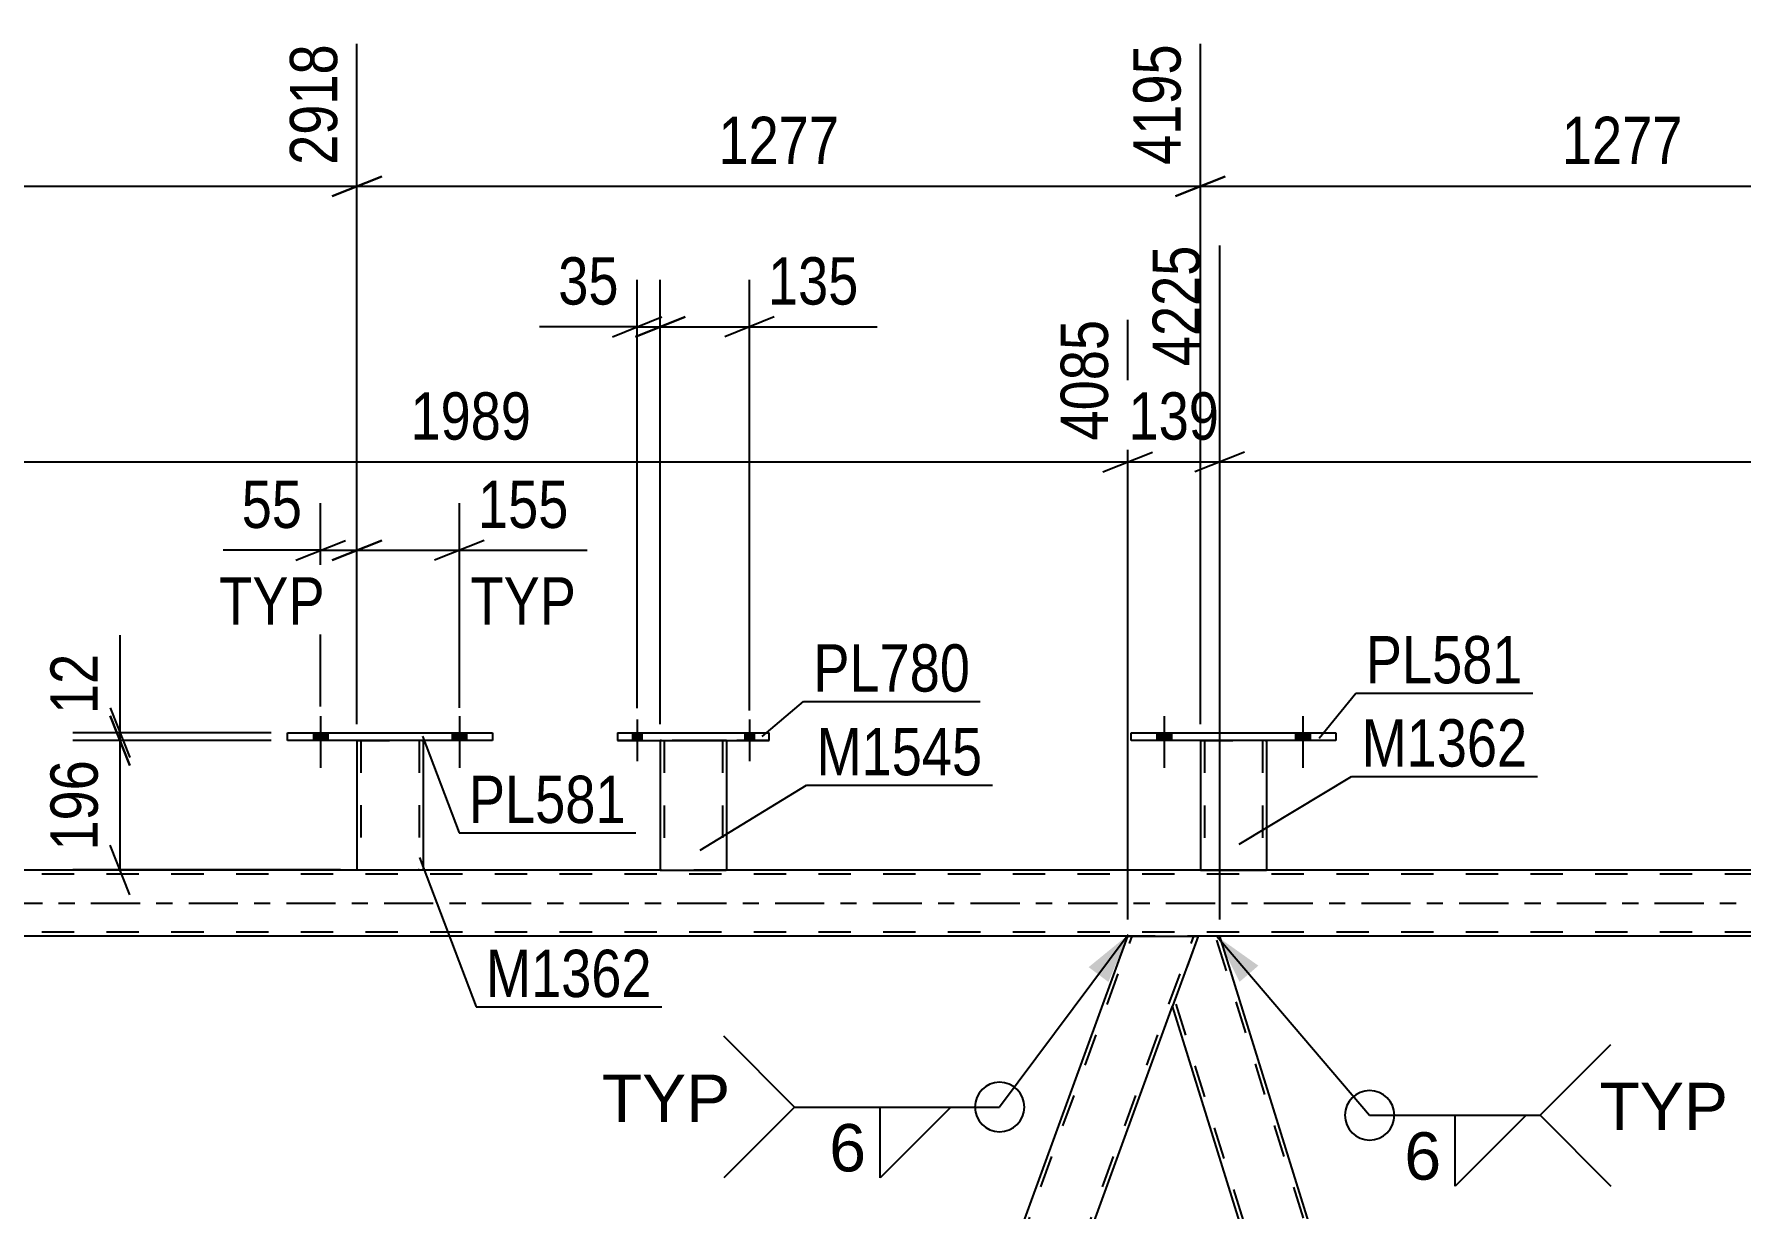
# Model space of a CAD drawing. Header units: millimetres. Extents: x 0 to 841, y 0 to 594.
# Drawn here: x 200.7 to 304.1, y 441.3 to 512.4 of the extents above; entities that cross this region are included whole.
import ezdxf

# ---------------------------------------------------------------- set-up
doc = ezdxf.new("R2010")
doc.units = ezdxf.units.MM
doc.linetypes.add('DXK_LINE_DOT2', pattern=[3.9198, 1.9599, -1.9599])
doc.linetypes.add('DXK_LINE_DOT3', pattern=[5.9187, 2.979, -0.9799, 0.9799, -0.9799])
doc.styles.add('Arial', font='ARIAL.TTF', dxfattribs={"height": 0.2})
doc.styles.add('Arial Narrow', font='ARIALN.TTF', dxfattribs={"height": 0.2})

# ---------------------------------------------------------------- blocks, each defined once
blk = doc.blocks.new('Bolt-318894934-3444 - 3252')
at = {"linetype": 'Continuous'}
for points in [[(217.65, 469.63), (218.53, 469.63), (218.53, 470.11), (217.65, 470.11)], [(226.05, 469.63), (226.93, 469.63), (226.93, 470.11), (226.05, 470.11)]]:
    blk.add_hatch(color=1, dxfattribs=at).paths.add_polyline_path(points)
at = {"color": 1, "linetype": 'Continuous'}
for p, q in [((218.09, 471.11), (218.09, 467.99)), ((226.49, 471.11), (226.49, 467.99)), ((217.65, 470.11), (217.65, 469.63)), ((218.53, 470.11), (218.53, 469.63)), ((226.05, 470.11), (226.05, 469.63)), ((226.93, 470.11), (226.93, 469.63))]:
    blk.add_line(p, q, dxfattribs=at)
blk = doc.blocks.new('Part-318894934-3732 - 3252')
at = {"color": 2, "linetype": 'Continuous'}
for p, q in [((238.66, 469.63), (238.66, 461.79)), ((242.66, 469.63), (242.66, 461.79)), ((238.66, 461.78), (242.65, 461.78))]:
    blk.add_line(p, q, dxfattribs=at)
at = {"color": 7, "linetype": 'DXK_LINE_DOT2'}
for p, q in [((242.66, 469.63), (238.66, 469.63)), ((238.66, 469.63), (238.66, 469.63)), ((238.66, 469.63), (242.66, 469.63)), ((238.66, 469.63), (238.66, 469.63)), ((238.9, 469.63), (238.9, 469.63)), ((238.9, 469.63), (238.9, 461.78)), ((242.42, 469.63), (242.42, 469.63)), ((242.42, 469.63), (242.42, 461.78)), ((242.66, 469.63), (242.66, 469.63)), ((242.66, 469.63), (242.66, 469.63)), ((238.66, 461.79), (238.66, 461.78)), ((242.66, 461.78), (238.66, 461.78)), ((238.66, 461.78), (238.66, 461.78)), ((238.66, 461.78), (238.66, 461.78)), ((242.4, 461.78), (242.36, 461.78)), ((242.66, 461.78), (242.65, 461.78)), ((242.66, 461.78), (242.66, 461.79)), ((242.66, 461.79), (242.66, 461.78)), ((242.66, 461.78), (242.66, 461.78))]:
    blk.add_line(p, q, dxfattribs=at)
blk = doc.blocks.new('Part-318894934-3304 - 3252')
at = {"color": 7, "linetype": 'DXK_LINE_DOT2'}
for p, q in [((220.29, 469.64), (224.29, 469.64)), ((220.29, 469.63), (220.29, 469.64)), ((220.29, 469.64), (220.29, 469.63)), ((220.53, 469.64), (220.53, 461.8)), ((224.05, 469.64), (224.05, 461.8)), ((224.29, 469.64), (224.29, 469.63)), ((224.29, 469.63), (224.29, 469.64)), ((224.03, 461.8), (224, 461.8)), ((224, 461.8), (224.03, 461.8)), ((224.05, 461.8), (224.03, 461.8)), ((224.03, 461.8), (224.05, 461.8))]:
    blk.add_line(p, q, dxfattribs=at)
at = {"color": 2, "linetype": 'Continuous'}
for p, q in [((220.29, 469.63), (220.29, 461.8)), ((224.29, 469.63), (224.29, 461.8)), ((220.29, 461.8), (224.29, 461.8))]:
    blk.add_line(p, q, dxfattribs=at)
blk = doc.blocks.new('Part-318894934-3366 - 3252')
at = {"color": 2, "linetype": 'Continuous'}
for p, q in [((186.09, 457.79), (184.55, 453.54)), ((187.41, 457.79), (186.09, 457.79)), ((223.69, 341.39), (187.41, 457.79)), ((219.5, 341.39), (184.55, 453.54))]:
    blk.add_line(p, q, dxfattribs=at)
at = {"color": 7, "linetype": 'DXK_LINE_DOT2'}
for p, q in [((223.98, 339.67), (187.16, 457.79)), ((221.5, 335.79), (184.68, 453.91)), ((221.25, 335.79), (219.5, 341.39)), ((224.11, 340.04), (223.69, 341.39)), ((222.57, 335.79), (224.11, 340.04)), ((221.25, 335.79), (222.57, 335.79))]:
    blk.add_line(p, q, dxfattribs=at)
blk = doc.blocks.new('Bolt-318894934-3432 - 3252')
at = {"linetype": 'Continuous'}
for points in [[(268.73, 469.63), (269.61, 469.63), (269.61, 470.11), (268.73, 470.11)], [(277.13, 469.63), (278.01, 469.63), (278.01, 470.11), (277.13, 470.11)]]:
    blk.add_hatch(color=1, dxfattribs=at).paths.add_polyline_path(points)
at = {"color": 1, "linetype": 'Continuous'}
for p, q in [((269.17, 471.11), (269.17, 467.99)), ((277.57, 471.11), (277.57, 467.99)), ((268.73, 470.11), (268.73, 469.63)), ((269.61, 470.11), (269.61, 469.63)), ((277.13, 470.11), (277.13, 469.63)), ((278.01, 470.11), (278.01, 469.63))]:
    blk.add_line(p, q, dxfattribs=at)
blk = doc.blocks.new('Part-318894934-3351 - 3252')
at = {"color": 2, "linetype": 'Continuous'}
for p, q in [((216.09, 470.11), (228.49, 470.11)), ((216.09, 469.63), (216.09, 470.11)), ((228.49, 469.63), (216.09, 469.63)), ((228.49, 470.11), (228.49, 469.63))]:
    blk.add_line(p, q, dxfattribs=at)
blk = doc.blocks.new('Bolt-318894934-3431 - 3252')
at = {"linetype": 'Continuous'}
for points in [[(268.73, 469.63), (269.61, 469.63), (269.61, 470.11), (268.73, 470.11)], [(277.13, 469.63), (278.01, 469.63), (278.01, 470.11), (277.13, 470.11)]]:
    blk.add_hatch(color=1, dxfattribs=at).paths.add_polyline_path(points)
at = {"color": 1, "linetype": 'Continuous'}
for p, q in [((269.17, 471.11), (269.17, 467.99)), ((277.57, 471.11), (277.57, 467.99)), ((268.73, 470.11), (268.73, 469.63)), ((269.61, 470.11), (269.61, 469.63)), ((277.13, 470.11), (277.13, 469.63)), ((278.01, 470.11), (278.01, 469.63))]:
    blk.add_line(p, q, dxfattribs=at)
blk = doc.blocks.new('Part-318894934-3414 - 3252')
at = {"color": 2, "linetype": 'Continuous'}
for p, q in [((271.37, 469.63), (271.37, 461.79)), ((275.37, 469.63), (275.37, 461.79)), ((271.37, 461.79), (275.37, 461.79))]:
    blk.add_line(p, q, dxfattribs=at)
at = {"color": 7, "linetype": 'DXK_LINE_DOT2'}
for p, q in [((271.37, 469.63), (275.37, 469.63)), ((271.37, 469.63), (271.37, 469.63)), ((271.37, 469.63), (271.37, 469.63)), ((271.61, 469.63), (271.61, 461.79)), ((275.13, 469.63), (275.13, 461.79)), ((275.37, 469.63), (275.37, 469.63)), ((275.37, 469.63), (275.37, 469.63)), ((275.12, 461.79), (275.08, 461.79)), ((275.08, 461.79), (275.12, 461.79)), ((275.13, 461.79), (275.12, 461.79)), ((275.12, 461.79), (275.13, 461.79))]:
    blk.add_line(p, q, dxfattribs=at)
blk = doc.blocks.new('Bolt-318894934-3445 - 3252')
at = {"linetype": 'Continuous'}
for points in [[(217.65, 469.63), (218.53, 469.63), (218.53, 470.11), (217.65, 470.11)], [(226.05, 469.63), (226.93, 469.63), (226.93, 470.11), (226.05, 470.11)]]:
    blk.add_hatch(color=1, dxfattribs=at).paths.add_polyline_path(points)
at = {"color": 1, "linetype": 'Continuous'}
for p, q in [((218.09, 471.11), (218.09, 467.99)), ((226.49, 471.11), (226.49, 467.99)), ((217.65, 470.11), (217.65, 469.63)), ((218.53, 470.11), (218.53, 469.63)), ((226.05, 470.11), (226.05, 469.63)), ((226.93, 470.11), (226.93, 469.63))]:
    blk.add_line(p, q, dxfattribs=at)
blk = doc.blocks.new('Part-318894934-3501 - 3252')
at = {"color": 2, "linetype": 'Continuous'}
for p, q in [((267.17, 470.11), (279.57, 470.11)), ((267.17, 469.63), (267.17, 470.11)), ((279.57, 469.63), (267.17, 469.63)), ((279.57, 470.11), (279.57, 469.63))]:
    blk.add_line(p, q, dxfattribs=at)
blk = doc.blocks.new('Part-318894934-3557 - 3252')
at = {"color": 2, "linetype": 'Continuous'}
for p, q in [((271.23, 457.79), (269.68, 453.54)), ((272.54, 457.79), (271.23, 457.79)), ((309.25, 340.04), (272.54, 457.79)), ((306.38, 335.79), (269.68, 453.54)), ((307.7, 335.79), (309.25, 340.04)), ((307.7, 335.79), (306.38, 335.79))]:
    blk.add_line(p, q, dxfattribs=at)
at = {"color": 7, "linetype": 'DXK_LINE_DOT2'}
for p, q in [((309.11, 339.67), (272.29, 457.79)), ((306.63, 335.79), (269.82, 453.91))]:
    blk.add_line(p, q, dxfattribs=at)
blk = doc.blocks.new('Part-318894934-3676 - 3252')
at = {"color": 2, "linetype": 'Continuous'}
for p, q in [((238.66, 461.79), (103.56, 461.79)), ((424.61, 461.79), (242.66, 461.79)), ((266.97, 457.79), (187.41, 457.79)), ((352.1, 457.79), (272.54, 457.79))]:
    blk.add_line(p, q, dxfattribs=at)
at = {"color": 7, "linetype": 'DXK_LINE_DOT2'}
for p, q in [((704.9, 461.55), (103.56, 461.55)), ((242.66, 461.79), (238.66, 461.79)), ((704.9, 458.03), (103.56, 458.03)), ((272.54, 457.79), (266.97, 457.79))]:
    blk.add_line(p, q, dxfattribs=at)
at = {"color": 7, "linetype": 'DXK_LINE_DOT3'}
blk.add_line((103.56, 459.79), (704.9, 459.79), dxfattribs=at)
blk = doc.blocks.new('Part-318894934-3704 - 3252')
at = {"color": 7, "linetype": 'DXK_LINE_DOT2'}
for p, q in [((222.82, 335.79), (267.23, 457.79)), ((226.57, 335.79), (270.97, 457.79)), ((271.23, 457.79), (269.68, 453.54)), ((222.57, 335.79), (224.61, 341.39)), ((226.82, 335.79), (228.86, 341.39)), ((226.82, 335.79), (222.57, 335.79))]:
    blk.add_line(p, q, dxfattribs=at)
at = {"color": 2, "linetype": 'Continuous'}
for p, q in [((224.61, 341.39), (266.97, 457.79)), ((266.97, 457.79), (271.23, 457.79)), ((228.86, 341.39), (269.68, 453.54))]:
    blk.add_line(p, q, dxfattribs=at)
blk = doc.blocks.new('Part-318894934-3727 - 3252')
at = {"color": 2, "linetype": 'Continuous'}
for p, q in [((236.06, 470.11), (236.06, 469.63)), ((236.06, 470.11), (245.26, 470.11)), ((236.06, 469.63), (245.26, 469.63)), ((245.26, 469.63), (245.26, 470.11))]:
    blk.add_line(p, q, dxfattribs=at)
at = {"color": 7, "linetype": 'DXK_LINE_DOT2'}
for p, q in [((236.06, 470.11), (245.26, 470.11)), ((245.26, 469.63), (236.06, 469.63))]:
    blk.add_line(p, q, dxfattribs=at)
blk = doc.blocks.new('Bolt-318894934-3738 - 3252')
at = {"linetype": 'Continuous'}
for points in [[(236.98, 469.63), (237.54, 469.63), (237.54, 470.11), (236.98, 470.11)], [(236.98, 469.63), (237.54, 469.63), (237.54, 470.11), (236.98, 470.11)], [(243.78, 469.63), (244.34, 469.63), (244.34, 470.11), (243.78, 470.11)], [(243.78, 469.63), (244.34, 469.63), (244.34, 470.11), (243.78, 470.11)]]:
    blk.add_hatch(color=1, dxfattribs=at).paths.add_polyline_path(points)
at = {"color": 1, "linetype": 'Continuous'}
for p, q in [((237.26, 470.91), (237.26, 468.39)), ((237.26, 470.91), (237.26, 468.39)), ((244.06, 470.91), (244.06, 468.39)), ((244.06, 470.91), (244.06, 468.39)), ((236.98, 470.11), (236.98, 469.63)), ((236.98, 470.11), (236.98, 469.63)), ((237.54, 470.11), (237.54, 469.63)), ((237.54, 470.11), (237.54, 469.63)), ((243.78, 470.11), (243.78, 469.63)), ((243.78, 470.11), (243.78, 469.63)), ((244.34, 470.11), (244.34, 469.63)), ((244.34, 470.11), (244.34, 469.63))]:
    blk.add_line(p, q, dxfattribs=at)
blk = doc.blocks.new('StraightDimension-318894934-15887 - 3252')
at = {"color": 7, "linetype": 'Continuous'}
for p, q in [((238.66, 470.63), (238.66, 497.54)), ((244.06, 471.46), (244.06, 497.54)), ((237.16, 494.09), (240.16, 495.29)), ((245.56, 495.29), (242.56, 494.09)), ((238.66, 494.69), (244.06, 494.69)), ((244.06, 494.69), (251.79, 494.69)), ((244.06, 494.69), (251.79, 494.69))]:
    blk.add_line(p, q, dxfattribs=at)
at = {"color": 0}
blk.add_wipeout([(251.27, 495.44), (251.27, 499.64), (244.58, 499.64), (244.58, 495.44)], dxfattribs=at)
at = {"color": 3, "style": 'Arial Narrow'}
blk.add_text('135', height=2.863, dxfattribs=at).set_placement((245.18, 496.04))
blk = doc.blocks.new('StraightDimension-318894934-4482 - 3252')
at = {"color": 7, "linetype": 'Continuous'}
for p, q in [((187.41, 458.79), (187.41, 499.62)), ((266.97, 458.79), (266.97, 495.12)), ((188.91, 487.11), (185.91, 485.91)), ((265.47, 485.91), (268.47, 487.11)), ((187.41, 486.51), (266.97, 486.51))]:
    blk.add_line(p, q, dxfattribs=at)
at = {"color": 0}
blk.add_wipeout([(231.45, 487.26), (231.45, 491.46), (222.93, 491.46), (222.93, 487.26)], dxfattribs=at)
at = {"color": 3, "style": 'Arial Narrow'}
blk.add_text('1989', height=2.863, dxfattribs=at).set_placement((223.53, 487.86))
at = {"color": 0, "linetype": 'Continuous'}
blk.add_wipeout([(266.37, 495.72), (262.17, 495.72), (262.17, 487.21), (266.37, 487.21)], dxfattribs=at)
at = {"color": 3, "linetype": 'Continuous', "style": 'Arial Narrow'}
blk.add_text('4085', height=2.863, rotation=90.0002, dxfattribs=at).set_placement((265.77, 487.81))
blk = doc.blocks.new('StraightDimension-318894934-7638 - 3252')
at = {"color": 7, "linetype": 'Continuous'}
for p, q in [((271.37, 470.63), (271.37, 511.82)), ((322.45, 470.63), (322.45, 511.82)), ((272.87, 503.8), (269.87, 502.6)), ((320.95, 502.6), (323.95, 503.8)), ((271.37, 503.2), (322.45, 503.2))]:
    blk.add_line(p, q, dxfattribs=at)
at = {"color": 0}
blk.add_wipeout([(301.17, 503.95), (301.17, 508.15), (292.66, 508.15), (292.66, 503.95)], dxfattribs=at)
at = {"color": 3, "style": 'Arial Narrow'}
blk.add_text('1277', height=2.863, dxfattribs=at).set_placement((293.26, 504.55))
at = {"color": 0, "linetype": 'Continuous'}
blk.add_wipeout([(321.85, 512.42), (317.65, 512.42), (317.65, 503.9), (321.85, 503.9)], dxfattribs=at)
at = {"color": 3, "linetype": 'Continuous', "style": 'Arial Narrow'}
blk.add_text('5472', height=2.863, rotation=90.0002, dxfattribs=at).set_placement((321.25, 504.5))
blk = doc.blocks.new('StraightDimension-318894934-4501 - 3252')
at = {"color": 7, "linetype": 'Continuous'}
for p, q in [((272.54, 458.79), (272.54, 499.62)), ((266.97, 458.79), (266.97, 495.12)), ((265.47, 485.91), (268.47, 487.11)), ((274.04, 487.11), (271.04, 485.91)), ((266.97, 486.51), (272.54, 486.51))]:
    blk.add_line(p, q, dxfattribs=at)
at = {"color": 0}
blk.add_wipeout([(273.1, 487.26), (273.1, 491.46), (266.42, 491.46), (266.42, 487.26)], dxfattribs=at)
at = {"color": 3, "style": 'Arial Narrow'}
blk.add_text('139', height=2.863, dxfattribs=at).set_placement((267.02, 487.86))
at = {"color": 0, "linetype": 'Continuous'}
blk.add_wipeout([(271.94, 500.22), (267.74, 500.22), (267.74, 491.71), (271.94, 491.71)], dxfattribs=at)
at = {"color": 3, "linetype": 'Continuous', "style": 'Arial Narrow'}
blk.add_text('4225', height=2.863, rotation=90.0002, dxfattribs=at).set_placement((271.34, 492.31))
blk = doc.blocks.new('StraightDimension-318894934-4520 - 3252')
at = {"color": 7, "linetype": 'Continuous'}
for p, q in [((272.54, 458.79), (272.54, 499.62)), ((352.1, 458.79), (352.1, 495.12)), ((274.04, 487.11), (271.04, 485.91)), ((350.6, 485.91), (353.6, 487.11)), ((272.54, 486.51), (352.1, 486.51))]:
    blk.add_line(p, q, dxfattribs=at)
at = {"color": 0}
blk.add_wipeout([(316.58, 487.26), (316.58, 491.46), (308.07, 491.46), (308.07, 487.26)], dxfattribs=at)
at = {"color": 3, "style": 'Arial Narrow'}
blk.add_text('1989', height=2.863, dxfattribs=at).set_placement((308.67, 487.86))
at = {"color": 0, "linetype": 'Continuous'}
blk.add_wipeout([(351.5, 495.72), (347.3, 495.72), (347.3, 487.21), (351.5, 487.21)], dxfattribs=at)
at = {"color": 3, "linetype": 'Continuous', "style": 'Arial Narrow'}
blk.add_text('6214', height=2.863, rotation=90.0002, dxfattribs=at).set_placement((350.9, 487.81))
blk = doc.blocks.new('StraightDimension-318894934-15787 - 3252')
at = {"color": 7, "linetype": 'Continuous'}
for p, q in [((218.09, 471.69), (218.09, 484.01)), ((220.29, 470.63), (220.29, 484.01)), ((216.59, 480.56), (219.59, 481.76)), ((221.79, 481.76), (218.79, 480.56)), ((218.09, 481.16), (212.19, 481.16)), ((218.09, 481.16), (212.19, 481.16)), ((218.09, 481.16), (220.29, 481.16))]:
    blk.add_line(p, q, dxfattribs=at)
at = {"color": 0}
blk.add_wipeout([(217.57, 481.91), (217.57, 486.11), (212.71, 486.11), (212.71, 481.91)], dxfattribs=at)
at = {"color": 0, "linetype": 'Continuous'}
blk.add_wipeout([(218.93, 476.06), (218.93, 480.26), (211.35, 480.26), (211.35, 476.06)], dxfattribs=at)
at = {"color": 3, "style": 'Arial Narrow'}
blk.add_text('55', height=2.863, dxfattribs=at).set_placement((213.31, 482.51))
at = {"color": 3, "linetype": 'Continuous', "style": 'Arial Narrow'}
blk.add_text('TYP', height=2.863, dxfattribs=at).set_placement((211.95, 476.66))
blk = doc.blocks.new('StraightDimension-318894934-7640 - 3252')
at = {"color": 7, "linetype": 'Continuous'}
for p, q in [((169.21, 470.64), (169.21, 511.82)), ((220.29, 470.64), (220.29, 511.82)), ((170.71, 503.8), (167.71, 502.6)), ((218.79, 502.6), (221.79, 503.8)), ((169.21, 503.2), (220.29, 503.2))]:
    blk.add_line(p, q, dxfattribs=at)
at = {"color": 0}
blk.add_wipeout([(199.01, 503.95), (199.01, 508.15), (190.5, 508.15), (190.5, 503.95)], dxfattribs=at)
at = {"color": 3, "style": 'Arial Narrow'}
blk.add_text('1277', height=2.863, dxfattribs=at).set_placement((191.1, 504.55))
at = {"color": 0, "linetype": 'Continuous'}
blk.add_wipeout([(219.69, 512.42), (215.49, 512.42), (215.49, 503.9), (219.69, 503.9)], dxfattribs=at)
at = {"color": 3, "linetype": 'Continuous', "style": 'Arial Narrow'}
blk.add_text('2918', height=2.863, rotation=90.0002, dxfattribs=at).set_placement((219.09, 504.5))
blk = doc.blocks.new('StraightDimension-318894934-7639 - 3252')
at = {"color": 7, "linetype": 'Continuous'}
for p, q in [((220.29, 470.64), (220.29, 511.82)), ((271.37, 470.63), (271.37, 511.82)), ((221.79, 503.8), (218.79, 502.6)), ((269.87, 502.6), (272.87, 503.8)), ((220.29, 503.2), (271.37, 503.2))]:
    blk.add_line(p, q, dxfattribs=at)
at = {"color": 0}
blk.add_wipeout([(250.09, 503.95), (250.09, 508.15), (241.58, 508.15), (241.58, 503.95)], dxfattribs=at)
at = {"color": 3, "style": 'Arial Narrow'}
blk.add_text('1277', height=2.863, dxfattribs=at).set_placement((242.18, 504.55))
at = {"color": 0, "linetype": 'Continuous'}
blk.add_wipeout([(270.77, 512.42), (266.57, 512.42), (266.57, 503.9), (270.77, 503.9)], dxfattribs=at)
at = {"color": 3, "linetype": 'Continuous', "style": 'Arial Narrow'}
blk.add_text('4195', height=2.863, rotation=90.0002, dxfattribs=at).set_placement((270.17, 504.5))
blk = doc.blocks.new('StraightDimension-318894934-15767 - 3252')
at = {"color": 7, "linetype": 'Continuous'}
for p, q in [((205.94, 470.11), (205.94, 476.02)), ((205.94, 470.11), (205.94, 476.02)), ((205.34, 471.61), (206.54, 468.61)), ((206.54, 468.13), (205.34, 471.13)), ((215.09, 470.11), (203.09, 470.11)), ((215.09, 469.63), (203.09, 469.63)), ((205.94, 469.63), (205.94, 470.11))]:
    blk.add_line(p, q, dxfattribs=at)
at = {"color": 0}
blk.add_wipeout([(205.19, 475.49), (200.99, 475.49), (200.99, 470.64), (205.19, 470.64)], dxfattribs=at)
at = {"color": 3, "style": 'Arial Narrow'}
blk.add_text('12', height=2.863, rotation=90.0002, dxfattribs=at).set_placement((204.59, 471.24))
blk = doc.blocks.new('StraightDimension-318894934-15768 - 3252')
at = {"color": 7, "linetype": 'Continuous'}
for p, q in [((205.34, 471.13), (206.54, 468.13)), ((215.09, 469.63), (203.09, 469.63)), ((205.94, 461.8), (205.94, 469.63)), ((206.54, 460.3), (205.34, 463.3)), ((219.29, 461.8), (203.09, 461.8))]:
    blk.add_line(p, q, dxfattribs=at)
at = {"color": 0}
blk.add_wipeout([(205.19, 469.06), (200.99, 469.06), (200.99, 462.37), (205.19, 462.37)], dxfattribs=at)
at = {"color": 3, "style": 'Arial Narrow'}
blk.add_text('196', height=2.863, rotation=90.0002, dxfattribs=at).set_placement((204.59, 462.97))
blk = doc.blocks.new('StraightDimension-318894934-15786 - 3252')
at = {"color": 7, "linetype": 'Continuous'}
for p, q in [((220.29, 470.63), (220.29, 484.01)), ((226.49, 471.61), (226.49, 484.01)), ((218.79, 480.56), (221.79, 481.76)), ((227.99, 481.76), (224.99, 480.56)), ((220.29, 481.16), (226.49, 481.16)), ((226.49, 481.16), (234.23, 481.16)), ((226.49, 481.16), (234.23, 481.16))]:
    blk.add_line(p, q, dxfattribs=at)
at = {"color": 0}
blk.add_wipeout([(233.7, 481.91), (233.7, 486.11), (227.02, 486.11), (227.02, 481.91)], dxfattribs=at)
at = {"color": 0, "linetype": 'Continuous'}
blk.add_wipeout([(234.16, 476.06), (234.16, 480.26), (226.57, 480.26), (226.57, 476.06)], dxfattribs=at)
at = {"color": 3, "style": 'Arial Narrow'}
blk.add_text('155', height=2.863, dxfattribs=at).set_placement((227.62, 482.51))
at = {"color": 3, "linetype": 'Continuous', "style": 'Arial Narrow'}
blk.add_text('TYP', height=2.863, dxfattribs=at).set_placement((227.17, 476.66))
blk = doc.blocks.new('StraightDimension-318894934-15888 - 3252')
at = {"color": 7, "linetype": 'Continuous'}
for p, q in [((237.26, 471.6), (237.26, 497.54)), ((238.66, 470.63), (238.66, 497.54)), ((235.76, 494.09), (238.76, 495.29)), ((240.16, 495.29), (237.16, 494.09)), ((237.26, 494.69), (231.35, 494.69)), ((237.26, 494.69), (231.35, 494.69)), ((237.26, 494.69), (238.66, 494.69))]:
    blk.add_line(p, q, dxfattribs=at)
at = {"color": 0}
blk.add_wipeout([(236.73, 495.44), (236.73, 499.64), (231.88, 499.64), (231.88, 495.44)], dxfattribs=at)
at = {"color": 3, "style": 'Arial Narrow'}
blk.add_text('35', height=2.863, dxfattribs=at).set_placement((232.48, 496.04))
blk = doc.blocks.new('Mark-318894934-3410 - 3252')
at = {"color": 30, "linetype": 'Continuous'}
for p, q in [((273.72, 463.36), (280.53, 467.46)), ((280.53, 467.46), (291.79, 467.46))]:
    blk.add_line(p, q, dxfattribs=at)
at = {"color": 0}
blk.add_wipeout([(291.19, 468.06), (291.19, 471.06), (281.13, 471.06), (281.13, 468.06)], dxfattribs=at)
blk.add_wipeout([(291.19, 468.06), (291.19, 471.06), (281.13, 471.06), (281.13, 468.06)], dxfattribs=at)
at = {"color": 3, "style": 'Arial Narrow'}
blk.add_text('M1362', height=2.863, dxfattribs=at).set_placement((281.13, 468.06))
blk = doc.blocks.new('Mark-318894934-3347 - 3252')
at = {"color": 30, "linetype": 'Continuous'}
for p, q in [((224.25, 469.9), (226.47, 464.04)), ((226.47, 464.04), (237.18, 464.04))]:
    blk.add_line(p, q, dxfattribs=at)
at = {"color": 0}
blk.add_wipeout([(236.58, 464.64), (236.58, 467.64), (227.07, 467.64), (227.07, 464.64)], dxfattribs=at)
blk.add_wipeout([(236.58, 464.64), (236.58, 467.64), (227.07, 467.64), (227.07, 464.64)], dxfattribs=at)
at = {"color": 3, "style": 'Arial Narrow'}
blk.add_text('PL581', height=2.863, dxfattribs=at).set_placement((227.07, 464.64))
blk = doc.blocks.new('Mark-318894934-3728 - 3252')
at = {"color": 30, "linetype": 'Continuous'}
for p, q in [((241.07, 463), (247.52, 466.93)), ((247.52, 466.93), (258.77, 466.93))]:
    blk.add_line(p, q, dxfattribs=at)
at = {"color": 0}
blk.add_wipeout([(258.17, 467.53), (258.17, 470.53), (248.12, 470.53), (248.12, 467.53)], dxfattribs=at)
blk.add_wipeout([(258.17, 467.53), (258.17, 470.53), (248.12, 470.53), (248.12, 467.53)], dxfattribs=at)
at = {"color": 3, "style": 'Arial Narrow'}
blk.add_text('M1545', height=2.863, dxfattribs=at).set_placement((248.12, 467.53))
blk = doc.blocks.new('Mark-318894934-3300 - 3252')
at = {"color": 30, "linetype": 'Continuous'}
for p, q in [((224.08, 462.55), (227.5, 453.5)), ((227.5, 453.5), (238.75, 453.5))]:
    blk.add_line(p, q, dxfattribs=at)
at = {"color": 0}
blk.add_wipeout([(238.15, 454.1), (238.15, 457.1), (228.1, 457.1), (228.1, 454.1)], dxfattribs=at)
blk.add_wipeout([(238.15, 454.1), (238.15, 457.1), (228.1, 457.1), (228.1, 454.1)], dxfattribs=at)
at = {"color": 3, "style": 'Arial Narrow'}
blk.add_text('M1362', height=2.863, dxfattribs=at).set_placement((228.1, 454.1))
blk = doc.blocks.new('WeldMark-318894934-4776 - 3252')
at = {"linetype": 'Continuous'}
blk.add_hatch(color=30, dxfattribs=at).paths.add_polyline_path([(264.6, 455.91), (266.99, 457.86), (265.8, 455.01)])
at = {"color": 30, "linetype": 'Continuous'}
for p in [(266.99, 457.86), (246.79, 447.44)]:
    blk.add_line(p, (259.21, 447.44), dxfattribs=at)
at = {"color": 3, "linetype": 'Continuous'}
for p, q in [((246.79, 447.44), (242.5, 451.73)), ((246.79, 447.44), (242.5, 443.16)), ((251.97, 447.44), (256.25, 447.44)), ((256.25, 447.44), (251.97, 443.16)), ((251.97, 443.16), (251.97, 447.44))]:
    blk.add_line(p, q, dxfattribs=at)
for start, end in [(90, 270), (270, 90)]:
    blk.add_arc((259.21, 447.44), 1.5, start, end, dxfattribs=at)
at = {"color": 0}
blk.add_wipeout([(251.31, 443.34), (251.31, 446.74), (248.69, 446.74), (248.69, 443.34)], dxfattribs=at)
at = {"color": 3, "style": 'Arial'}
blk.add_text('6', height=2.87, dxfattribs=at).set_placement((248.89, 443.54))
at = {"color": 0, "linetype": 'Continuous'}
blk.add_wipeout([(242.89, 446.54), (242.89, 449.54), (235.11, 449.54), (235.11, 446.54)], dxfattribs=at)
blk.add_wipeout([(242.89, 446.54), (242.89, 449.54), (235.11, 449.54), (235.11, 446.54)], dxfattribs=at)
at = {"color": 3, "linetype": 'Continuous', "style": 'Arial'}
blk.add_text('TYP', height=2.865, dxfattribs=at).set_placement((235.11, 446.54))
blk = doc.blocks.new('Mark-318894934-3497 - 3252')
at = {"color": 30, "linetype": 'Continuous'}
for p, q in [((278.56, 469.78), (280.79, 472.5)), ((280.79, 472.5), (291.5, 472.5))]:
    blk.add_line(p, q, dxfattribs=at)
at = {"color": 0}
blk.add_wipeout([(290.9, 473.1), (290.9, 476.1), (281.39, 476.1), (281.39, 473.1)], dxfattribs=at)
blk.add_wipeout([(290.9, 473.1), (290.9, 476.1), (281.39, 476.1), (281.39, 473.1)], dxfattribs=at)
at = {"color": 3, "style": 'Arial Narrow'}
blk.add_text('PL581', height=2.863, dxfattribs=at).set_placement((281.39, 473.1))
blk = doc.blocks.new('Mark-318894934-3723 - 3252')
at = {"color": 30, "linetype": 'Continuous'}
for p, q in [((244.82, 469.87), (247.33, 472)), ((247.33, 472), (258.04, 472))]:
    blk.add_line(p, q, dxfattribs=at)
at = {"color": 0}
blk.add_wipeout([(257.44, 472.6), (257.44, 475.6), (247.93, 475.6), (247.93, 472.6)], dxfattribs=at)
blk.add_wipeout([(257.44, 472.6), (257.44, 475.6), (247.93, 475.6), (247.93, 472.6)], dxfattribs=at)
at = {"color": 3, "style": 'Arial Narrow'}
blk.add_text('PL780', height=2.863, dxfattribs=at).set_placement((247.93, 472.6))
blk = doc.blocks.new('WeldMark-318894934-4785 - 3252')
at = {"linetype": 'Continuous'}
blk.add_hatch(color=30, dxfattribs=at).paths.add_polyline_path([(273.74, 455.02), (272.36, 457.79), (274.88, 456)])
at = {"color": 30, "linetype": 'Continuous'}
for p, q in [((272.36, 457.79), (281.62, 446.94)), ((281.62, 446.94), (291.94, 446.94))]:
    blk.add_line(p, q, dxfattribs=at)
at = {"color": 3, "linetype": 'Continuous'}
for p, q in [((291.94, 446.94), (296.23, 451.23)), ((286.8, 446.94), (291.09, 446.94)), ((291.09, 446.94), (286.8, 442.65)), ((286.8, 442.65), (286.8, 446.94)), ((291.94, 446.94), (296.23, 442.65))]:
    blk.add_line(p, q, dxfattribs=at)
blk.add_arc((281.62, 446.94), 1.5, 90, 270, dxfattribs=at)
at = {"color": 0}
blk.add_wipeout([(286.14, 442.84), (286.14, 446.24), (283.52, 446.24), (283.52, 442.84)], dxfattribs=at)
at = {"color": 3, "linetype": 'Continuous'}
blk.add_arc((281.62, 446.94), 1.5, 270, 90, dxfattribs=at)
at = {"color": 3, "style": 'Arial'}
blk.add_text('6', height=2.87, dxfattribs=at).set_placement((283.72, 443.04))
at = {"color": 0, "linetype": 'Continuous'}
blk.add_wipeout([(303.32, 446.04), (303.32, 449.04), (295.54, 449.04), (295.54, 446.04)], dxfattribs=at)
blk.add_wipeout([(303.32, 446.04), (303.32, 449.04), (295.54, 449.04), (295.54, 446.04)], dxfattribs=at)
at = {"color": 3, "linetype": 'Continuous', "style": 'Arial'}
blk.add_text('TYP', height=2.865, dxfattribs=at).set_placement((295.54, 446.04))

msp = doc.modelspace()

# ---------------------------------------------------------------- block references
for name in ['Bolt-318894934-3444 - 3252', 'Bolt-318894934-3445 - 3252', 'Bolt-318894934-3738 - 3252', 'Bolt-318894934-3432 - 3252', 'Bolt-318894934-3431 - 3252', 'Part-318894934-3351 - 3252', 'Part-318894934-3304 - 3252', 'Part-318894934-3727 - 3252', 'Part-318894934-3732 - 3252', 'Part-318894934-3501 - 3252', 'Part-318894934-3414 - 3252', 'Part-318894934-3676 - 3252', 'Part-318894934-3366 - 3252', 'Part-318894934-3704 - 3252', 'Part-318894934-3557 - 3252']:
    msp.add_blockref(name, (0, 0))

# ---------------------------------------------------------------- next in the draw order: block references
for name in ['StraightDimension-318894934-7638 - 3252', 'StraightDimension-318894934-15887 - 3252', 'WeldMark-318894934-4785 - 3252']:
    msp.add_blockref(name, (0, 0))

# ---------------------------------------------------------------- next in the draw order: block references
msp.add_blockref('StraightDimension-318894934-4482 - 3252', (0, 0))

# ---------------------------------------------------------------- next in the draw order: block references
for name in ['StraightDimension-318894934-4501 - 3252', 'StraightDimension-318894934-15787 - 3252', 'Mark-318894934-3347 - 3252', 'Mark-318894934-3300 - 3252']:
    msp.add_blockref(name, (0, 0))

# ---------------------------------------------------------------- next in the draw order: block references
for name in ['StraightDimension-318894934-7640 - 3252', 'StraightDimension-318894934-4520 - 3252', 'WeldMark-318894934-4776 - 3252']:
    msp.add_blockref(name, (0, 0))

# ---------------------------------------------------------------- next in the draw order: block references
for name in ['StraightDimension-318894934-7639 - 3252', 'StraightDimension-318894934-15767 - 3252', 'Mark-318894934-3410 - 3252']:
    msp.add_blockref(name, (0, 0))

# ---------------------------------------------------------------- next in the draw order: block references
for name in ['Mark-318894934-3497 - 3252', 'StraightDimension-318894934-15768 - 3252', 'Mark-318894934-3728 - 3252']:
    msp.add_blockref(name, (0, 0))

# ---------------------------------------------------------------- next in the draw order: block references
for name in ['StraightDimension-318894934-15786 - 3252', 'Mark-318894934-3723 - 3252']:
    msp.add_blockref(name, (0, 0))

# ---------------------------------------------------------------- next in the draw order: block references
msp.add_blockref('StraightDimension-318894934-15888 - 3252', (0, 0))

doc.saveas('drawing.dxf')
